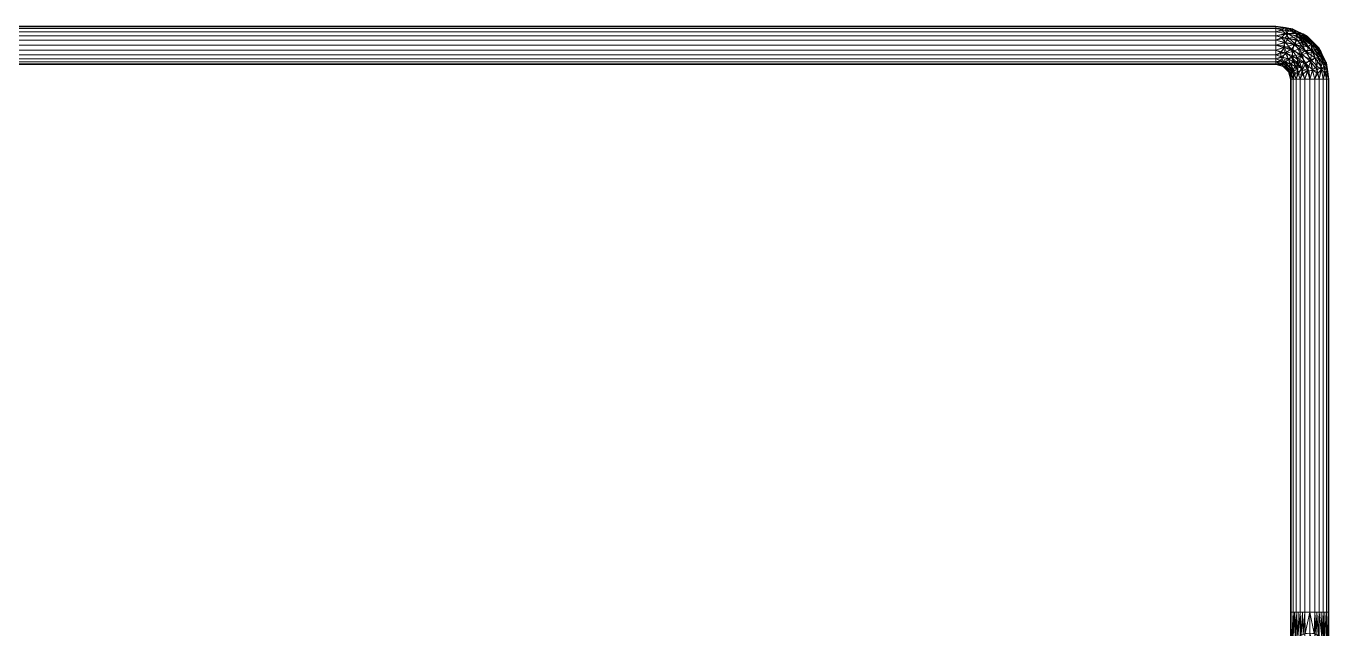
# Model space of a CAD drawing. Header units: inches. Extents: x -3325 to -59, y 5 to 733.
# Drawn here: x -1906.8 to -1809.5, y 547.5 to 592.5 of the extents above; entities that cross this region are included whole.
import ezdxf

# ---------------------------------------------------------------- set-up
doc = ezdxf.new("R2010")
doc.units = ezdxf.units.IN
doc.header["$MEASUREMENT"] = 0
doc.layers.add('P-PIPE', color=10, linetype='Continuous', lineweight=9)

# ---------------------------------------------------------------- blocks, each defined once
blk = doc.blocks.new('Elbow - Welded - Generic - Standard-1127339-06 - Fifth Level')
at = {"layer": 'P-PIPE'}
mesh = blk.add_polyface(dxfattribs=at)
corners = [(-1.437, 2.52), (-1.582, 1.978), (-1.978, 1.582), (-2.52, 1.437), (-2.52, 1.388, 0.372), (-2.52, 1.244, 0.719), (-2.52, 1.016, 1.016), (-2.52, 0.719, 1.244), (-2.52, 0.372, 1.388), (-2.52, 0, 1.437), (-2.52, -0.372, 1.388), (-2.52, -0.719, 1.244), (-2.52, -1.016, 1.016), (-2.52, -1.244, 0.719), (-2.52, -1.388, 0.372), (-2.52, -1.437), (-1.297, -1.243), (-0.194, -0.681), (0.681, 0.194), (1.243, 1.297), (1.437, 2.52), (1.388, 2.52, 0.372), (1.244, 2.52, 0.719), (1.016, 2.52, 1.016), (0.719, 2.52, 1.244), (0.372, 2.52, 1.388), (0, 2.52, 1.437), (-0.372, 2.52, 1.388), (-0.719, 2.52, 1.244), (-1.016, 2.52, 1.016), (-1.244, 2.52, 0.719), (-1.388, 2.52, 0.372), (-0.124, 0.124, 1.145), (-0.941, 0.941, 1.408), (-1.055, -0.959, 0.7), (-1.443, 1.443, 1.035), (0.959, 1.055, 0.7), (0.064, 1.205, 1.386), (-1.205, -0.064, 1.386), (-1.676, 1.676, 0.552), (-0.585, 1.717, 1.373), (-1.717, 0.585, 1.373), (-1.621, -0.853, 1.06), (0.853, 1.621, 1.06), (-1.704, -1.281, 0.44), (1.281, 1.704, 0.44), (-1.181, 1.979, 0.952), (-1.979, 1.181, 0.952), (-0.175, 1.879, 1.434), (-1.879, 0.175, 1.434), (-1.832, -0.563, 1.287), (-0.931, -0.418, 1.18), (0.563, 1.832, 1.287), (0.418, 0.931, 1.18), (-1.835, -1.132, 0.797), (1.132, 1.835, 0.797), (-0.997, 1.643, 1.218), (-1.643, 0.997, 1.218), (0.186, -0.186, 0.597), (0.208, 1.901, 1.41), (-1.901, -0.208, 1.41), (-0.434, 1.242, 1.435), (-0.698, 0.527, 1.426), (-1.813, -1.325), (1.325, 1.813), (-1.738, 1.738, 0.259), (-2.05, 1.479, 0.408), (-1.479, 2.05, 0.408), (-1.941, 1.39, 0.707), (-1.39, 1.941, 0.707), (-1.266, 0.429, 1.435), (0.426, 0.379, 0.898), (-0.379, -0.426, 0.898), (-1.585, 1.569, 0.81), (-0.745, -0.962), (-0.531, -0.842, 0.379), (0.962, 0.745), (0.842, 0.531, 0.379), (0.006, -0.482, 0.309), (0.244, -0.244), (0.474, -0.016, 0.305), (-0.245, -0.569, 0.577), (0.567, 0.236, 0.569), (-1.078, -1.129, 0.308), (1.129, 1.078, 0.308), (-0.551, 0.161, 1.327), (-0.035, 0.615, 1.301), (-0.866, 2.121, 1.181), (-2.121, 0.866, 1.181), (-0.269, 0.779, 1.4), (-0.527, 2.181, 1.348), (-2.181, 0.527, 1.348), (-0.877, 1.348, 1.346), (-1.239, 1.239, 1.25), (-1.346, 0.88, 1.346), (0.252, 0.466, 1.096), (0.718, 0.974, 0.962), (0.078, -0.078, 0.857), (-0.466, -0.252, 1.096), (-0.974, -0.713, 0.967)]
mesh.append_faces([[corners[k] for k in face] for face in [(16, 44, 63), (14, 44, 13), (13, 54, 12), (26, 59, 25), (31, 69, 30), (2, 65, 1), (1, 67, 0), (30, 46, 29), (11, 50, 10), (17, 75, 74), (64, 45, 19), (76, 77, 18), (19, 84, 76)]], dxfattribs={"vtx0": -1, "vtx1": -1})
mesh.append_faces([[corners[k] for k in face] for face in [(44, 54, 13), (80, 78, 79), (14, 63, 44), (49, 41, 91), (92, 40, 56), (53, 95, 96), (42, 50, 11), (61, 33, 62), (34, 44, 83), (38, 50, 51), (41, 49, 70), (69, 73, 46), (47, 68, 5), (95, 71, 96), (39, 66, 68), (46, 56, 87), (35, 47, 57), (39, 65, 66), (24, 52, 43), (89, 85, 86), (55, 36, 45), (54, 34, 42), (27, 90, 48), (45, 64, 21), (76, 84, 77), (55, 45, 22), (56, 46, 35), (94, 92, 93), (41, 57, 88), (1, 65, 67), (43, 52, 53), (31, 67, 69), (97, 58, 82), (77, 84, 36), (68, 73, 39), (40, 61, 48), (40, 92, 61), (59, 48, 37), (60, 49, 9), (38, 62, 70), (51, 50, 42), (60, 50, 38), (99, 72, 98), (51, 98, 85), (59, 52, 25), (53, 52, 37), (86, 53, 37), (32, 98, 97), (34, 54, 44), (42, 12, 54), (23, 43, 55), (36, 55, 43), (35, 57, 93), (40, 90, 87), (47, 6, 88), (94, 33, 92), (82, 36, 71), (51, 99, 98), (48, 59, 26), (52, 59, 37), (50, 60, 10), (49, 60, 38), (33, 94, 70), (37, 48, 61), (85, 62, 38), (61, 62, 89), (67, 65, 39), (2, 66, 65), (67, 39, 69), (68, 66, 4), (73, 47, 35), (69, 39, 73), (30, 69, 46), (38, 70, 49), (33, 70, 62), (82, 58, 80), (43, 96, 36), (99, 51, 42), (81, 34, 75), (47, 73, 68), (73, 35, 46), (74, 75, 83), (17, 78, 75), (75, 78, 81), (45, 84, 19), (18, 77, 80), (80, 58, 78), (81, 78, 58), (77, 82, 80), (97, 81, 58), (34, 81, 72), (36, 82, 77), (97, 82, 71), (34, 83, 75), (16, 83, 44), (36, 84, 45), (51, 85, 38), (86, 85, 32), (86, 32, 95), (89, 86, 37), (46, 87, 29), (40, 87, 56), (88, 7, 91), (47, 88, 57), (61, 89, 37), (85, 89, 62), (87, 90, 28), (48, 90, 40), (49, 91, 8), (88, 91, 41), (93, 92, 56), (61, 92, 33), (35, 93, 56), (93, 57, 94), (57, 41, 94), (70, 94, 41), (86, 95, 53), (97, 95, 32), (53, 96, 43), (71, 36, 96), (97, 71, 95), (81, 97, 72), (97, 98, 72), (85, 98, 32), (42, 34, 99), (34, 72, 99)]], dxfattribs={"vtx0": -1, "vtx1": -1, "vtx2": -1})
mesh.append_faces([[corners[k] for k in face] for face in [(42, 11, 12), (83, 16, 74), (47, 5, 6), (60, 9, 10), (43, 23, 24), (45, 21, 22), (52, 24, 25), (87, 28, 29), (90, 27, 28), (68, 4, 5), (67, 31, 0), (78, 17, 79)]], dxfattribs={"vtx0": -1, "vtx2": -1})
mesh.append_faces([[corners[k] for k in face] for face in [(7, 8, 91), (3, 4, 66), (6, 7, 88), (2, 3, 66), (26, 27, 48), (22, 23, 55), (8, 9, 49), (79, 18, 80)]], dxfattribs={"vtx1": -1, "vtx2": -1})
mesh.append_faces([[corners[k] for k in face] for face in [(14, 15, 63), (64, 20, 21)]], dxfattribs={"vtx2": -1})
mesh = blk.add_polyface(dxfattribs=at)
corners = [(1.437, 2.52), (1.243, 1.297), (0.681, 0.194), (-0.194, -0.681), (-1.297, -1.243), (-2.52, -1.437), (-2.52, -1.388, -0.372), (-2.52, -1.244, -0.719), (-2.52, -1.016, -1.016), (-2.52, -0.719, -1.244), (-2.52, -0.372, -1.388), (-2.52, 0, -1.437), (-2.52, 0.372, -1.388), (-2.52, 0.719, -1.244), (-2.52, 1.016, -1.016), (-2.52, 1.244, -0.719), (-2.52, 1.388, -0.372), (-2.52, 1.437), (-1.978, 1.582), (-1.582, 1.978), (-1.437, 2.52), (-1.388, 2.52, -0.372), (-1.244, 2.52, -0.719), (-1.016, 2.52, -1.016), (-0.719, 2.52, -1.244), (-0.372, 2.52, -1.388), (0, 2.52, -1.437), (0.372, 2.52, -1.388), (0.719, 2.52, -1.244), (1.016, 2.52, -1.016), (1.244, 2.52, -0.719), (1.388, 2.52, -0.372), (-0.375, 0.375, -1.342), (-1.211, 1.211, -1.272), (0.655, 0.894, -0.984), (-0.894, -0.655, -0.984), (-1.661, 1.661, -0.601), (-1.361, 0.29, -1.437), (-0.29, 1.361, -1.437), (0.527, 1.569, -1.27), (1.091, 1.558, -0.764), (-1.569, -0.527, -1.27), (-1.558, -1.091, -0.764), (-1.24, 1.8, -0.979), (-1.8, 1.24, -0.979), (-1.825, 0.562, -1.367), (-0.562, 1.825, -1.367), (0.83, 0.598, -0.514), (0.11, -0.11, -0.793), (-0.598, -0.83, -0.514), (0.877, 1.804, -1.077), (0.202, 1.84, -1.408), (0.083, 1.05, -1.358), (1.299, 1.822, -0.457), (-1.804, -0.877, -1.077), (-1.84, -0.202, -1.408), (-1.05, -0.083, -1.358), (-1.822, -1.299, -0.457), (-1.734, 1.734, -0.287), (-1.98, 0.884, -1.195), (-0.884, 1.98, -1.195), (0.167, 0.53, -1.178), (-0.392, -0.123, -1.141), (-1.471, 2.039, -0.447), (-2.039, 1.471, -0.447), (-1.382, 1.93, -0.73), (-1.93, 1.382, -0.73), (-1.813, -1.325), (1.325, 1.813), (-1.983, 0.166, -1.433), (-0.166, 1.983, -1.433), (-1.183, 0.772, -1.401), (-0.688, 0.667, -1.434), (-0.788, 1.248, -1.388), (1.122, 1.179, -0.461), (0.962, 0.745), (-1.179, -1.122, -0.461), (-0.745, -0.962), (0.374, -0.101, -0.385), (0.857, 0.493, -0.232), (-0.493, -0.857, -0.232), (-0.082, -0.528, -0.39), (-0.253, -0.513, -0.679), (-0.333, -0.356, -0.933), (-0.71, -0.75, -0.764), (0.576, 2.117, -1.305), (1.151, 2.11, -0.829), (-2.117, -0.576, -1.305), (-2.11, -1.151, -0.829), (-1.139, 2.207, -0.92), (-2.207, 1.139, -0.92), (-1.548, 1.548, -0.867), (-1.385, 1.405, -1.096), (-1.592, 1.084, -1.187), (-1.452, 0.888, -1.319), (-1.071, 1.589, -1.195), (0.893, 0.985, -0.756), (0.576, 0.437, -0.773), (0.361, 0.426, -0.99), (0.361, 1.032, -1.242), (-0.957, -0.405, -1.196), (0.244, -0.244)]
mesh.append_faces([[corners[k] for k in face] for face in [(12, 69, 11), (18, 64, 17), (7, 57, 6), (16, 64, 15), (26, 70, 25), (25, 46, 24), (27, 51, 26), (77, 80, 3), (22, 63, 21), (67, 57, 4), (2, 79, 75), (4, 76, 77)]], dxfattribs={"vtx0": -1, "vtx1": -1})
mesh.append_faces([[corners[k] for k in face] for face in [(15, 64, 66), (100, 56, 62), (57, 42, 76), (45, 37, 69), (91, 36, 65), (64, 18, 58), (50, 39, 85), (81, 82, 78), (37, 45, 71), (45, 13, 59), (57, 7, 88), (57, 67, 6), (48, 97, 78), (59, 93, 94), (87, 54, 9), (61, 52, 99), (60, 24, 46), (35, 42, 54), (40, 53, 74), (42, 35, 84), (22, 89, 65), (63, 65, 36), (51, 27, 85), (32, 52, 61), (25, 70, 46), (34, 96, 97), (34, 50, 96), (52, 38, 51), (55, 41, 87), (40, 86, 53), (41, 55, 56), (93, 33, 94), (92, 44, 91), (34, 39, 50), (72, 37, 71), (33, 73, 71), (58, 63, 36), (33, 92, 95), (79, 78, 47), (61, 62, 32), (82, 48, 78), (86, 50, 29), (50, 40, 96), (52, 51, 39), (70, 51, 38), (99, 34, 61), (52, 32, 72), (53, 31, 68), (74, 47, 96), (35, 54, 41), (88, 54, 42), (69, 55, 11), (37, 72, 56), (37, 56, 55), (56, 32, 62), (42, 84, 76), (64, 58, 36), (90, 59, 14), (44, 92, 93), (46, 73, 95), (89, 60, 43), (98, 34, 97), (82, 83, 48), (62, 61, 98), (62, 35, 100), (19, 63, 58), (64, 36, 66), (22, 65, 63), (91, 65, 43), (91, 66, 36), (66, 44, 90), (45, 69, 12), (55, 69, 37), (51, 70, 26), (46, 70, 38), (95, 73, 33), (72, 32, 56), (73, 72, 71), (52, 72, 38), (46, 38, 73), (72, 73, 38), (53, 1, 74), (79, 74, 75), (80, 76, 49), (4, 57, 76), (3, 80, 81), (78, 79, 2), (74, 79, 47), (76, 80, 77), (81, 80, 49), (81, 49, 82), (78, 101, 81), (49, 84, 82), (48, 83, 62), (84, 83, 82), (35, 62, 83), (84, 49, 76), (83, 84, 35), (50, 85, 28), (51, 85, 39), (53, 86, 30), (50, 86, 40), (55, 87, 10), (54, 87, 41), (54, 88, 8), (57, 88, 42), (60, 89, 23), (65, 89, 43), (66, 90, 15), (59, 90, 44), (92, 91, 43), (66, 91, 44), (95, 43, 60), (92, 33, 93), (33, 71, 94), (44, 93, 59), (71, 45, 94), (59, 94, 45), (43, 95, 92), (95, 60, 46), (74, 96, 40), (97, 96, 47), (78, 97, 47), (34, 98, 61), (97, 48, 98), (62, 98, 48), (52, 39, 99), (34, 99, 39), (35, 41, 100), (56, 100, 41)]], dxfattribs={"vtx0": -1, "vtx1": -1, "vtx2": -1})
mesh.append_faces([[corners[k] for k in face] for face in [(90, 14, 15), (54, 8, 9), (88, 7, 8), (87, 9, 10), (74, 1, 75), (55, 10, 11), (45, 12, 13), (53, 68, 1), (53, 30, 31), (64, 16, 17), (81, 101, 3), (78, 2, 101)]], dxfattribs={"vtx0": -1, "vtx2": -1})
mesh.append_faces([[corners[k] for k in face] for face in [(22, 23, 89), (18, 19, 58), (20, 21, 63), (29, 30, 86), (28, 29, 50), (23, 24, 60), (27, 28, 85), (13, 14, 59), (19, 20, 63)]], dxfattribs={"vtx1": -1, "vtx2": -1})
mesh.append_faces([[corners[k] for k in face] for face in [(31, 0, 68), (67, 5, 6)]], dxfattribs={"vtx2": -1})
mesh = blk.add_polyface(dxfattribs=at)
corners = [(1.437, 2.52), (1.388, 2.52, -0.372), (1.244, 2.52, -0.719), (1.016, 2.52, -1.016), (0.719, 2.52, -1.244), (0.372, 2.52, -1.388), (0, 2.52, -1.437), (-0.372, 2.52, -1.388), (-0.719, 2.52, -1.244), (-1.016, 2.52, -1.016), (-1.244, 2.52, -0.719), (-1.388, 2.52, -0.372), (-1.437, 2.52), (-1.388, 2.52, 0.372), (-1.244, 2.52, 0.719), (-1.016, 2.52, 1.016), (-0.719, 2.52, 1.244), (-0.372, 2.52, 1.388), (0, 2.52, 1.437), (0.372, 2.52, 1.388), (0.719, 2.52, 1.244), (1.016, 2.52, 1.016), (1.244, 2.52, 0.719), (1.388, 2.52, 0.372)]
mesh.append_faces([[corners[k] for k in face] for face in [(15, 12, 13, 14)]], dxfattribs={"vtx0": -1})
mesh.append_faces([[corners[k] for k in face] for face in [(6, 9, 2, 5)]], dxfattribs={"vtx0": -1, "vtx1": -1, "vtx2": -1})
mesh.append_faces([[corners[k] for k in face] for face in [(12, 17, 22, 1)]], dxfattribs={"vtx0": -1, "vtx1": -1, "vtx2": -1, "vtx3": -1})
mesh.append_faces([[corners[k] for k in face] for face in [(9, 12, 1, 2)]], dxfattribs={"vtx0": -1, "vtx1": -1, "vtx3": -1})
mesh.append_faces([[corners[k] for k in face] for face in [(0, 1, 22, 23), (19, 20, 17, 18)]], dxfattribs={"vtx1": -1})
mesh.append_faces([[corners[k] for k in face] for face in [(15, 16, 17, 12), (20, 21, 22, 17)]], dxfattribs={"vtx2": -1, "vtx3": -1})
mesh.append_faces([[corners[k] for k in face] for face in [(6, 7, 8, 9), (9, 10, 11, 12), (2, 3, 4, 5)]], dxfattribs={"vtx3": -1})
mesh = blk.add_polyface(dxfattribs=at)
corners = [(-2.52, -1.437), (-2.52, -1.388, 0.372), (-2.52, -1.244, 0.719), (-2.52, -1.016, 1.016), (-2.52, -0.719, 1.244), (-2.52, -0.372, 1.388), (-2.52, 0, 1.437), (-2.52, 0.372, 1.388), (-2.52, 0.719, 1.244), (-2.52, 1.016, 1.016), (-2.52, 1.244, 0.719), (-2.52, 1.388, 0.372), (-2.52, 1.437), (-2.52, 1.388, -0.372), (-2.52, 1.244, -0.719), (-2.52, 1.016, -1.016), (-2.52, 0.719, -1.244), (-2.52, 0.372, -1.388), (-2.52, 0, -1.437), (-2.52, -0.372, -1.388), (-2.52, -0.719, -1.244), (-2.52, -1.016, -1.016), (-2.52, -1.244, -0.719), (-2.52, -1.388, -0.372)]
mesh.append_faces([[corners[k] for k in face] for face in [(2, 0, 1)]], dxfattribs={"vtx0": -1})
mesh.append_faces([[corners[k] for k in face] for face in [(19, 22, 18)]], dxfattribs={"vtx0": -1, "vtx1": -1})
mesh.append_faces([[corners[k] for k in face] for face in [(15, 18, 22, 4)]], dxfattribs={"vtx0": -1, "vtx1": -1, "vtx2": -1, "vtx3": -1})
mesh.append_faces([[corners[k] for k in face] for face in [(7, 15, 4, 5)]], dxfattribs={"vtx0": -1, "vtx1": -1, "vtx3": -1})
mesh.append_faces([[corners[k] for k in face] for face in [(7, 12, 13)]], dxfattribs={"vtx0": -1, "vtx2": -1})
mesh.append_faces([[corners[k] for k in face] for face in [(2, 22, 23, 0)]], dxfattribs={"vtx0": -1, "vtx3": -1})
mesh.append_faces([[corners[k] for k in face] for face in [(10, 11, 9), (6, 7, 5)]], dxfattribs={"vtx1": -1})
mesh.append_faces([[corners[k] for k in face] for face in [(11, 12, 7, 9)]], dxfattribs={"vtx1": -1, "vtx2": -1, "vtx3": -1})
mesh.append_faces([[corners[k] for k in face] for face in [(16, 17, 18, 15), (20, 21, 22, 19), (7, 8, 9)]], dxfattribs={"vtx2": -1})
mesh.append_faces([[corners[k] for k in face] for face in [(13, 14, 15, 7), (2, 3, 4, 22)]], dxfattribs={"vtx2": -1, "vtx3": -1})
blk = doc.blocks.new('Tee - Welded - Generic - Standard-1126622-06 - Fifth Level')
at = {"layer": 'P-PIPE'}
mesh = blk.add_polyface(dxfattribs=at)
corners = [(-2.992, -1.437), (-2.992, -1.388, 0.372), (-2.992, -1.244, 0.719), (-2.992, -1.016, 1.016), (-2.992, -0.719, 1.244), (-2.992, -0.372, 1.388), (-2.992, 0, 1.437), (-2.992, 0.372, 1.388), (-2.992, 0.719, 1.244), (-2.992, 1.016, 1.016), (-2.992, 1.244, 0.719), (-2.992, 1.388, 0.372), (-2.992, 1.437), (-2.992, 1.388, -0.372), (-2.992, 1.244, -0.719), (-2.992, 1.016, -1.016), (-2.992, 0.719, -1.244), (-2.992, 0.372, -1.388), (-2.992, 0, -1.437), (-2.992, -0.372, -1.388), (-2.992, -0.719, -1.244), (-2.992, -1.016, -1.016), (-2.992, -1.244, -0.719), (-2.992, -1.388, -0.372)]
mesh.append_faces([[corners[k] for k in face] for face in [(10, 7, 8, 9)]], dxfattribs={"vtx0": -1})
mesh.append_faces([[corners[k] for k in face] for face in [(0, 3, 6)]], dxfattribs={"vtx0": -1, "vtx1": -1, "vtx2": -1})
mesh.append_faces([[corners[k] for k in face] for face in [(13, 18, 22, 23)]], dxfattribs={"vtx0": -1, "vtx1": -1, "vtx3": -1})
mesh.append_faces([[corners[k] for k in face] for face in [(18, 21, 22), (13, 23, 0, 12)]], dxfattribs={"vtx0": -1, "vtx2": -1})
mesh.append_faces([[corners[k] for k in face] for face in [(6, 7, 12, 0)]], dxfattribs={"vtx1": -1, "vtx2": -1, "vtx3": -1})
mesh.append_faces([[corners[k] for k in face] for face in [(16, 17, 18, 15), (19, 20, 21, 18)]], dxfattribs={"vtx2": -1})
mesh.append_faces([[corners[k] for k in face] for face in [(13, 14, 15, 18), (10, 11, 12, 7)]], dxfattribs={"vtx2": -1, "vtx3": -1})
mesh.append_faces([[corners[k] for k in face] for face in [(0, 1, 2, 3), (3, 4, 5, 6)]], dxfattribs={"vtx3": -1})
mesh = blk.add_polyface(dxfattribs=at)
corners = [(-2.992, 1.437), (-2.992, 1.388, 0.372), (-2.992, 1.244, 0.719), (-2.992, 1.016, 1.016), (-2.992, 0.719, 1.244), (-2.992, 0.372, 1.388), (-2.992, 0, 1.437), (-2.992, -0.372, 1.388), (-2.992, -0.719, 1.244), (-2.992, -1.016, 1.016), (-2.992, -1.244, 0.719), (-2.992, -1.388, 0.372), (-2.992, -1.437), (-1.437, -1.437), (-1.397, -1.397, 0.338), (-1.286, -1.286, 0.642), (-1.123, -1.123, 0.896), (-0.927, -0.927, 1.098), (-0.71, -0.71, 1.249), (-0.48, -0.48, 1.355), (-0.242, -0.242, 1.417), (0, 0, 1.437), (0.242, -0.242, 1.417), (0.48, -0.48, 1.355), (0.71, -0.71, 1.249), (0.927, -0.927, 1.098), (1.123, -1.123, 0.896), (1.286, -1.286, 0.642), (1.397, -1.397, 0.338), (1.437, -1.437), (2.992, -1.437), (2.992, -1.388, 0.372), (2.992, -1.244, 0.719), (2.992, -1.016, 1.016), (2.992, -0.719, 1.244), (2.992, -0.372, 1.388), (2.992, 0, 1.437), (2.992, 0.372, 1.388), (2.992, 0.719, 1.244), (2.992, 1.016, 1.016), (2.992, 1.244, 0.719), (2.992, 1.388, 0.372), (2.992, 1.437), (-2.992, -0.867, 1.13), (-2.992, -1.13, 0.867), (-2.992, -1.316, 0.545), (2.992, -1.316, 0.545), (2.992, -1.13, 0.867), (2.992, -0.867, 1.13), (1.341, -1.341, 0.49), (-1.341, -1.341, 0.49)]
mesh.append_faces([[corners[k] for k in face] for face in [(14, 12, 13)]], dxfattribs={"vtx0": -1})
mesh.append_faces([[corners[k] for k in face] for face in [(34, 24, 48), (33, 26, 47), (26, 33, 25), (11, 50, 45), (15, 45, 50), (12, 14, 11), (9, 17, 43), (16, 10, 15), (24, 34, 23), (22, 36, 21), (20, 7, 19), (7, 20, 6), (18, 43, 17)]], dxfattribs={"vtx0": -1, "vtx1": -1})
mesh.append_faces([[corners[k] for k in face] for face in [(32, 26, 27), (25, 33, 48), (11, 14, 50), (18, 8, 43), (16, 44, 10), (46, 27, 49), (48, 24, 25), (31, 49, 28), (16, 9, 44), (23, 34, 35), (15, 10, 45), (21, 5, 6), (26, 32, 47)]], dxfattribs={"vtx0": -1, "vtx2": -1})
mesh.append_faces([[corners[k] for k in face] for face in [(21, 36, 37, 5)]], dxfattribs={"vtx0": -1, "vtx2": -1, "vtx3": -1})
mesh.append_faces([[corners[k] for k in face] for face in [(30, 31, 28), (31, 46, 49), (46, 32, 27), (16, 17, 9), (18, 19, 8), (35, 36, 22), (22, 23, 35), (20, 21, 6), (7, 8, 19)]], dxfattribs={"vtx1": -1, "vtx2": -1})
mesh.append_faces([[corners[k] for k in face] for face in [(39, 40, 2, 3), (40, 41, 1, 2), (37, 38, 4, 5), (38, 39, 3, 4)]], dxfattribs={"vtx1": -1, "vtx3": -1})
mesh.append_faces([[corners[k] for k in face] for face in [(28, 29, 30)]], dxfattribs={"vtx2": -1})
mesh.append_faces([[corners[k] for k in face] for face in [(41, 42, 0, 1)]], dxfattribs={"vtx3": -1})
mesh = blk.add_polyface(dxfattribs=at)
corners = [(-2.992, -1.437), (-2.992, -1.388, -0.372), (-2.992, -1.244, -0.719), (-2.992, -1.016, -1.016), (-2.992, -0.719, -1.244), (-2.992, -0.372, -1.388), (-2.992, 0, -1.437), (-2.992, 0.372, -1.388), (-2.992, 0.719, -1.244), (-2.992, 1.016, -1.016), (-2.992, 1.244, -0.719), (-2.992, 1.388, -0.372), (-2.992, 1.437), (2.992, 1.437), (2.992, 1.388, -0.372), (2.992, 1.244, -0.719), (2.992, 1.016, -1.016), (2.992, 0.719, -1.244), (2.992, 0.372, -1.388), (2.992, 0, -1.437), (2.992, -0.372, -1.388), (2.992, -0.719, -1.244), (2.992, -1.016, -1.016), (2.992, -1.244, -0.719), (2.992, -1.388, -0.372), (2.992, -1.437), (1.437, -1.437), (1.397, -1.397, -0.338), (1.286, -1.286, -0.642), (1.123, -1.123, -0.896), (0.927, -0.927, -1.098), (0.71, -0.71, -1.249), (0.48, -0.48, -1.355), (0.242, -0.242, -1.417), (0, 0, -1.437), (-0.242, -0.242, -1.417), (-0.48, -0.48, -1.355), (-0.71, -0.71, -1.249), (-0.927, -0.927, -1.098), (-1.123, -1.123, -0.896), (-1.286, -1.286, -0.642), (-1.397, -1.397, -0.338), (-1.437, -1.437), (-2.992, -1.316, -0.545), (-2.992, -1.13, -0.867), (-2.992, -0.867, -1.13), (2.992, -0.867, -1.13), (2.992, -1.13, -0.867), (2.992, -1.316, -0.545), (-1.341, -1.341, -0.49), (1.341, -1.341, -0.49)]
mesh.append_faces([[corners[k] for k in face] for face in [(33, 20, 32), (6, 35, 5), (31, 46, 30), (28, 48, 50), (38, 45, 37), (24, 50, 48), (3, 39, 44), (37, 4, 36), (1, 41, 0), (40, 2, 39)]], dxfattribs={"vtx0": -1, "vtx1": -1})
mesh.append_faces([[corners[k] for k in face] for face in [(11, 14, 15, 10), (38, 3, 45), (19, 33, 34), (1, 49, 41), (39, 2, 44), (36, 4, 5), (43, 40, 49), (31, 21, 46), (21, 31, 32), (24, 27, 50), (27, 24, 25), (23, 28, 29), (3, 38, 39), (28, 23, 48), (40, 43, 2), (29, 22, 47)]], dxfattribs={"vtx0": -1, "vtx2": -1})
mesh.append_faces([[corners[k] for k in face] for face in [(34, 6, 7, 18)]], dxfattribs={"vtx0": -1, "vtx2": -1, "vtx3": -1})
mesh.append_faces([[corners[k] for k in face] for face in [(26, 27, 25)]], dxfattribs={"vtx1": -1})
mesh.append_faces([[corners[k] for k in face] for face in [(19, 20, 33), (18, 19, 34), (20, 21, 32), (35, 36, 5), (34, 35, 6), (46, 22, 30), (29, 30, 22), (47, 23, 29), (45, 4, 37), (1, 43, 49)]], dxfattribs={"vtx1": -1, "vtx2": -1})
mesh.append_faces([[corners[k] for k in face] for face in [(15, 16, 9, 10), (16, 17, 8, 9), (17, 18, 7, 8)]], dxfattribs={"vtx1": -1, "vtx3": -1})
mesh.append_faces([[corners[k] for k in face] for face in [(12, 13, 14, 11), (41, 42, 0)]], dxfattribs={"vtx2": -1})
mesh = blk.add_polyface(dxfattribs=at)
corners = [(2.992, -1.437), (2.992, -1.388, -0.372), (2.992, -1.244, -0.719), (2.992, -1.016, -1.016), (2.992, -0.719, -1.244), (2.992, -0.372, -1.388), (2.992, 0, -1.437), (2.992, 0.372, -1.388), (2.992, 0.719, -1.244), (2.992, 1.016, -1.016), (2.992, 1.244, -0.719), (2.992, 1.388, -0.372), (2.992, 1.437), (2.992, 1.388, 0.372), (2.992, 1.244, 0.719), (2.992, 1.016, 1.016), (2.992, 0.719, 1.244), (2.992, 0.372, 1.388), (2.992, 0, 1.437), (2.992, -0.372, 1.388), (2.992, -0.719, 1.244), (2.992, -1.016, 1.016), (2.992, -1.244, 0.719), (2.992, -1.388, 0.372)]
mesh.append_faces([[corners[k] for k in face] for face in [(16, 14, 15)]], dxfattribs={"vtx0": -1})
mesh.append_faces([[corners[k] for k in face] for face in [(3, 6, 2)]], dxfattribs={"vtx0": -1, "vtx1": -1})
mesh.append_faces([[corners[k] for k in face] for face in [(18, 21, 11)]], dxfattribs={"vtx0": -1, "vtx1": -1, "vtx2": -1})
mesh.append_faces([[corners[k] for k in face] for face in [(6, 9, 21, 2), (18, 11, 14, 16)]], dxfattribs={"vtx0": -1, "vtx1": -1, "vtx2": -1, "vtx3": -1})
mesh.append_faces([[corners[k] for k in face] for face in [(21, 0, 1, 2)]], dxfattribs={"vtx0": -1, "vtx3": -1})
mesh.append_faces([[corners[k] for k in face] for face in [(17, 18, 16)]], dxfattribs={"vtx1": -1})
mesh.append_faces([[corners[k] for k in face] for face in [(12, 13, 14, 11), (22, 23, 0, 21), (19, 20, 21, 18)]], dxfattribs={"vtx2": -1})
mesh.append_faces([[corners[k] for k in face] for face in [(9, 10, 11, 21)]], dxfattribs={"vtx2": -1, "vtx3": -1})
mesh.append_faces([[corners[k] for k in face] for face in [(6, 7, 8, 9), (3, 4, 5, 6)]], dxfattribs={"vtx3": -1})
mesh = blk.add_polyface(dxfattribs=at)
corners = [(-1.437, -2.992), (-1.388, -2.992, 0.372), (-1.244, -2.992, 0.719), (-1.016, -2.992, 1.016), (-0.719, -2.992, 1.244), (-0.372, -2.992, 1.388), (0, -2.992, 1.437), (0.372, -2.992, 1.388), (0.719, -2.992, 1.244), (1.016, -2.992, 1.016), (1.244, -2.992, 0.719), (1.388, -2.992, 0.372), (1.437, -2.992), (1.437, -1.437), (1.397, -1.397, 0.338), (1.286, -1.286, 0.642), (1.123, -1.123, 0.896), (0.927, -0.927, 1.098), (0.71, -0.71, 1.249), (0.48, -0.48, 1.355), (0.242, -0.242, 1.417), (0, 0, 1.437), (-0.242, -0.242, 1.417), (-0.48, -0.48, 1.355), (-0.71, -0.71, 1.249), (-0.927, -0.927, 1.098), (-1.123, -1.123, 0.896), (-1.286, -1.286, 0.642), (-1.397, -1.397, 0.338), (-1.437, -1.437)]
mesh.append_faces([[corners[k] for k in face] for face in [(1, 28, 0), (27, 2, 26), (23, 5, 22), (25, 4, 24), (8, 19, 7), (17, 9, 16)]], dxfattribs={"vtx0": -1, "vtx1": -1})
mesh.append_faces([[corners[k] for k in face] for face in [(26, 2, 3), (27, 1, 2), (23, 4, 5), (6, 21, 22), (22, 5, 6), (20, 6, 7), (16, 9, 10), (17, 8, 9), (14, 11, 12), (6, 20, 21)]], dxfattribs={"vtx0": -1, "vtx2": -1})
mesh.append_faces([[corners[k] for k in face] for face in [(13, 14, 12)]], dxfattribs={"vtx1": -1})
mesh.append_faces([[corners[k] for k in face] for face in [(3, 4, 25), (27, 28, 1), (25, 26, 3), (23, 24, 4), (10, 11, 15), (17, 18, 8), (19, 20, 7), (18, 19, 8), (15, 16, 10), (14, 15, 11)]], dxfattribs={"vtx1": -1, "vtx2": -1})
mesh.append_faces([[corners[k] for k in face] for face in [(28, 29, 0)]], dxfattribs={"vtx2": -1})
mesh = blk.add_polyface(dxfattribs=at)
corners = [(1.437, -2.992), (1.388, -2.992, -0.372), (1.244, -2.992, -0.719), (1.016, -2.992, -1.016), (0.719, -2.992, -1.244), (0.372, -2.992, -1.388), (0, -2.992, -1.437), (-0.372, -2.992, -1.388), (-0.719, -2.992, -1.244), (-1.016, -2.992, -1.016), (-1.244, -2.992, -0.719), (-1.388, -2.992, -0.372), (-1.437, -2.992), (-1.437, -1.437), (-1.397, -1.397, -0.338), (-1.286, -1.286, -0.642), (-1.123, -1.123, -0.896), (-0.927, -0.927, -1.098), (-0.71, -0.71, -1.249), (-0.48, -0.48, -1.355), (-0.242, -0.242, -1.417), (0, 0, -1.437), (0.242, -0.242, -1.417), (0.48, -0.48, -1.355), (0.71, -0.71, -1.249), (0.927, -0.927, -1.098), (1.123, -1.123, -0.896), (1.286, -1.286, -0.642), (1.397, -1.397, -0.338), (1.437, -1.437)]
mesh.append_faces([[corners[k] for k in face] for face in [(1, 28, 0), (3, 26, 2), (27, 2, 26), (23, 5, 22), (25, 4, 24), (8, 19, 7), (17, 9, 16)]], dxfattribs={"vtx0": -1, "vtx1": -1})
mesh.append_faces([[corners[k] for k in face] for face in [(27, 1, 2), (23, 4, 5), (6, 21, 22), (22, 5, 6), (20, 6, 7), (16, 9, 10), (17, 8, 9), (14, 11, 12), (6, 20, 21)]], dxfattribs={"vtx0": -1, "vtx2": -1})
mesh.append_faces([[corners[k] for k in face] for face in [(29, 0, 28), (13, 14, 12)]], dxfattribs={"vtx1": -1})
mesh.append_faces([[corners[k] for k in face] for face in [(3, 4, 25), (27, 28, 1), (25, 26, 3), (23, 24, 4), (10, 11, 15), (17, 18, 8), (19, 20, 7), (18, 19, 8), (15, 16, 10), (14, 15, 11)]], dxfattribs={"vtx1": -1, "vtx2": -1})
mesh = blk.add_polyface(dxfattribs=at)
corners = [(-1.437, -2.992), (-1.388, -2.992, -0.372), (-1.244, -2.992, -0.719), (-1.016, -2.992, -1.016), (-0.719, -2.992, -1.244), (-0.372, -2.992, -1.388), (0, -2.992, -1.437), (0.372, -2.992, -1.388), (0.719, -2.992, -1.244), (1.016, -2.992, -1.016), (1.244, -2.992, -0.719), (1.388, -2.992, -0.372), (1.437, -2.992), (1.388, -2.992, 0.372), (1.244, -2.992, 0.719), (1.016, -2.992, 1.016), (0.719, -2.992, 1.244), (0.372, -2.992, 1.388), (0, -2.992, 1.437), (-0.372, -2.992, 1.388), (-0.719, -2.992, 1.244), (-1.016, -2.992, 1.016), (-1.244, -2.992, 0.719), (-1.388, -2.992, 0.372)]
mesh.append_faces([[corners[k] for k in face] for face in [(0, 22, 23)]], dxfattribs={"vtx0": -1})
mesh.append_faces([[corners[k] for k in face] for face in [(3, 6, 2), (16, 18, 14, 15)]], dxfattribs={"vtx0": -1, "vtx1": -1})
mesh.append_faces([[corners[k] for k in face] for face in [(2, 6, 9, 11)]], dxfattribs={"vtx0": -1, "vtx1": -1, "vtx2": -1, "vtx3": -1})
mesh.append_faces([[corners[k] for k in face] for face in [(0, 14, 21, 22)]], dxfattribs={"vtx0": -1, "vtx1": -1, "vtx3": -1})
mesh.append_faces([[corners[k] for k in face] for face in [(2, 11, 12)]], dxfattribs={"vtx0": -1, "vtx2": -1})
mesh.append_faces([[corners[k] for k in face] for face in [(17, 18, 16)]], dxfattribs={"vtx1": -1})
mesh.append_faces([[corners[k] for k in face] for face in [(18, 19, 14)]], dxfattribs={"vtx1": -1, "vtx2": -1})
mesh.append_faces([[corners[k] for k in face] for face in [(9, 10, 11)]], dxfattribs={"vtx2": -1})
mesh.append_faces([[corners[k] for k in face] for face in [(0, 1, 2, 14), (12, 13, 14, 2), (19, 20, 21, 14)]], dxfattribs={"vtx2": -1, "vtx3": -1})
mesh.append_faces([[corners[k] for k in face] for face in [(6, 7, 8, 9), (3, 4, 5, 6)]], dxfattribs={"vtx3": -1})

msp = doc.modelspace()

# ---------------------------------------------------------------- linework, layer by layer
at = {"layer": 'P-PIPE', "color": 1}
for p, q in [((-1813.473, 591.078, 1076), (-1945.065, 591.078, 1076)), ((-1813.473, 591.078, 1076), (-1945.065, 591.078, 1076)), ((-1810.953, 588.558, 1076), (-1810.953, 548.735, 1076)), ((-1810.953, 588.558, 1076), (-1810.953, 548.735, 1076)), ((-1810.953, 542.751, 1076), (-1810.953, 548.735, 1076))]:
    msp.add_line(p, q, dxfattribs=at)
msp.add_arc((-1813.473, 588.558, 1076), 2.52, 0, 90, dxfattribs=at)

# ---------------------------------------------------------------- block references
at = {"layer": 'P-PIPE', "color": 1, "rotation": 90}
msp.add_blockref('Elbow - Welded - Generic - Standard-1127339-06 - Fifth Level', (-1810.953, 591.078, 1076), dxfattribs=at)
at = {"layer": 'P-PIPE', "color": 1, "extrusion": (-1, 0, 0), "rotation": 180}
msp.add_blockref('Tee - Welded - Generic - Standard-1126622-06 - Fifth Level', (-545.743, 1076, 1810.953), dxfattribs=at)

# ---------------------------------------------------------------- meshes
at = {"layer": 'P-PIPE', "color": 1}
mesh = msp.add_polyface(dxfattribs=at)
corners = [(-1813.473, 591.078, 1077.438), (-1813.473, 591.45, 1077.389), (-1813.473, 591.797, 1077.245), (-1813.473, 592.094, 1077.016), (-1813.473, 592.323, 1076.719), (-1813.473, 592.466, 1076.372), (-1813.473, 592.515, 1076), (-1945.065, 592.515, 1076), (-1945.065, 592.466, 1076.372), (-1945.065, 592.323, 1076.719), (-1945.065, 592.094, 1077.016), (-1945.065, 591.797, 1077.245), (-1945.065, 591.45, 1077.389), (-1945.065, 591.078, 1077.438)]
mesh.append_faces([[corners[k] for k in face] for face in [(8, 9, 4, 5), (3, 4, 9, 10), (11, 12, 1, 2), (2, 3, 10, 11)]], dxfattribs={"vtx1": -1, "vtx3": -1, "color": 1})
mesh.append_faces([[corners[k] for k in face] for face in [(6, 7, 8, 5)]], dxfattribs={"vtx2": -1, "color": 1})
mesh.append_faces([[corners[k] for k in face] for face in [(12, 13, 0, 1)]], dxfattribs={"vtx3": -1, "color": 1})
mesh = msp.add_polyface(dxfattribs=at)
corners = [(-1813.473, 592.515, 1076), (-1813.473, 592.466, 1075.628), (-1813.473, 592.323, 1075.281), (-1813.473, 592.094, 1074.984), (-1813.473, 591.797, 1074.755), (-1813.473, 591.45, 1074.611), (-1813.473, 591.078, 1074.562), (-1945.065, 591.078, 1074.562), (-1945.065, 591.45, 1074.611), (-1945.065, 591.797, 1074.755), (-1945.065, 592.094, 1074.984), (-1945.065, 592.323, 1075.281), (-1945.065, 592.466, 1075.628), (-1945.065, 592.515, 1076)]
mesh.append_faces([[corners[k] for k in face] for face in [(7, 8, 5, 6)]], dxfattribs={"vtx1": -1, "color": 1})
mesh.append_faces([[corners[k] for k in face] for face in [(8, 9, 4, 5), (3, 4, 9, 10), (11, 12, 1, 2), (2, 3, 10, 11)]], dxfattribs={"vtx1": -1, "vtx3": -1, "color": 1})
mesh.append_faces([[corners[k] for k in face] for face in [(12, 13, 0, 1)]], dxfattribs={"vtx3": -1, "color": 1})
mesh = msp.add_polyface(dxfattribs=at)
corners = [(-1813.473, 592.515, 1076), (-1813.473, 592.466, 1076.372), (-1813.473, 592.323, 1076.719), (-1813.473, 592.094, 1077.016), (-1813.473, 591.797, 1077.245), (-1813.473, 591.45, 1077.389), (-1813.473, 591.078, 1077.438), (-1813.473, 590.706, 1077.389), (-1813.473, 590.359, 1077.245), (-1813.473, 590.061, 1077.016), (-1813.473, 589.833, 1076.719), (-1813.473, 589.689, 1076.372), (-1813.473, 589.64, 1076), (-1813.473, 589.689, 1075.628), (-1813.473, 589.833, 1075.281), (-1813.473, 590.061, 1074.984), (-1813.473, 590.359, 1074.755), (-1813.473, 590.706, 1074.611), (-1813.473, 591.078, 1074.562), (-1813.473, 591.45, 1074.611), (-1813.473, 591.797, 1074.755), (-1813.473, 592.094, 1074.984), (-1813.473, 592.323, 1075.281), (-1813.473, 592.466, 1075.628)]
mesh.append_faces([[corners[k] for k in face] for face in [(12, 10, 11)]], dxfattribs={"vtx0": -1, "color": 1})
mesh.append_faces([[corners[k] for k in face] for face in [(20, 0, 19), (5, 0, 4)]], dxfattribs={"vtx0": -1, "vtx1": -1, "color": 1})
mesh.append_faces([[corners[k] for k in face] for face in [(5, 17, 19, 0)]], dxfattribs={"vtx0": -1, "vtx1": -1, "vtx2": -1, "vtx3": -1, "color": 1})
mesh.append_faces([[corners[k] for k in face] for face in [(12, 17, 7, 8)]], dxfattribs={"vtx0": -1, "vtx1": -1, "vtx3": -1, "color": 1})
mesh.append_faces([[corners[k] for k in face] for face in [(21, 22, 20), (3, 4, 2), (15, 16, 14)]], dxfattribs={"vtx1": -1, "color": 1})
mesh.append_faces([[corners[k] for k in face] for face in [(16, 17, 12, 14)]], dxfattribs={"vtx1": -1, "vtx2": -1, "vtx3": -1, "color": 1})
mesh.append_faces([[corners[k] for k in face] for face in [(17, 18, 19), (12, 13, 14)]], dxfattribs={"vtx2": -1, "color": 1})
mesh.append_faces([[corners[k] for k in face] for face in [(22, 23, 0, 20), (0, 1, 2, 4), (5, 6, 7, 17), (8, 9, 10, 12)]], dxfattribs={"vtx2": -1, "vtx3": -1, "color": 1})
mesh = msp.add_polyface(dxfattribs=at)
corners = [(-1813.473, 589.64, 1076), (-1813.473, 589.689, 1076.372), (-1813.473, 589.833, 1076.719), (-1813.473, 590.061, 1077.016), (-1813.473, 590.359, 1077.245), (-1813.473, 590.706, 1077.389), (-1813.473, 591.078, 1077.438), (-1945.065, 591.078, 1077.438), (-1945.065, 590.706, 1077.389), (-1945.065, 590.359, 1077.245), (-1945.065, 590.061, 1077.016), (-1945.065, 589.833, 1076.719), (-1945.065, 589.689, 1076.372), (-1945.065, 589.64, 1076)]
mesh.append_faces([[corners[k] for k in face] for face in [(7, 8, 5, 6)]], dxfattribs={"vtx1": -1, "color": 1})
mesh.append_faces([[corners[k] for k in face] for face in [(8, 9, 4, 5), (3, 4, 9, 10), (11, 12, 1, 2), (2, 3, 10, 11)]], dxfattribs={"vtx1": -1, "vtx3": -1, "color": 1})
mesh.append_faces([[corners[k] for k in face] for face in [(12, 13, 0, 1)]], dxfattribs={"vtx3": -1, "color": 1})
mesh = msp.add_polyface(dxfattribs=at)
corners = [(-1813.473, 591.078, 1074.562), (-1813.473, 590.706, 1074.611), (-1813.473, 590.359, 1074.755), (-1813.473, 590.061, 1074.984), (-1813.473, 589.833, 1075.281), (-1813.473, 589.689, 1075.628), (-1813.473, 589.64, 1076), (-1945.065, 589.64, 1076), (-1945.065, 589.689, 1075.628), (-1945.065, 589.833, 1075.281), (-1945.065, 590.061, 1074.984), (-1945.065, 590.359, 1074.755), (-1945.065, 590.706, 1074.611), (-1945.065, 591.078, 1074.562)]
mesh.append_faces([[corners[k] for k in face] for face in [(7, 8, 5, 6)]], dxfattribs={"vtx1": -1, "color": 1})
mesh.append_faces([[corners[k] for k in face] for face in [(8, 9, 4, 5), (3, 4, 9, 10), (11, 12, 1, 2), (2, 3, 10, 11)]], dxfattribs={"vtx1": -1, "vtx3": -1, "color": 1})
mesh.append_faces([[corners[k] for k in face] for face in [(12, 13, 0, 1)]], dxfattribs={"vtx3": -1, "color": 1})
mesh = msp.add_polyface(dxfattribs=at)
corners = [(-1812.39, 588.558, 1076), (-1812.341, 588.558, 1076.372), (-1812.198, 588.558, 1076.719), (-1811.969, 588.558, 1077.016), (-1811.672, 588.558, 1077.245), (-1811.325, 588.558, 1077.389), (-1810.953, 588.558, 1077.438), (-1810.581, 588.558, 1077.389), (-1810.234, 588.558, 1077.245), (-1809.936, 588.558, 1077.016), (-1809.708, 588.558, 1076.719), (-1809.564, 588.558, 1076.372), (-1809.515, 588.558, 1076), (-1809.564, 588.558, 1075.628), (-1809.708, 588.558, 1075.281), (-1809.936, 588.558, 1074.984), (-1810.234, 588.558, 1074.755), (-1810.581, 588.558, 1074.611), (-1810.953, 588.558, 1074.562), (-1811.325, 588.558, 1074.611), (-1811.672, 588.558, 1074.755), (-1811.969, 588.558, 1074.984), (-1812.198, 588.558, 1075.281), (-1812.341, 588.558, 1075.628)]
mesh.append_faces([[corners[k] for k in face] for face in [(3, 0, 1, 2)]], dxfattribs={"vtx0": -1, "color": 1})
mesh.append_faces([[corners[k] for k in face] for face in [(0, 12, 22, 23), (19, 22, 17, 18)]], dxfattribs={"vtx0": -1, "vtx1": -1, "color": 1})
mesh.append_faces([[corners[k] for k in face] for face in [(14, 17, 22)]], dxfattribs={"vtx0": -1, "vtx1": -1, "vtx2": -1, "color": 1})
mesh.append_faces([[corners[k] for k in face] for face in [(3, 9, 12, 0)]], dxfattribs={"vtx0": -1, "vtx1": -1, "vtx2": -1, "vtx3": -1, "color": 1})
mesh.append_faces([[corners[k] for k in face] for face in [(8, 9, 7)]], dxfattribs={"vtx1": -1, "color": 1})
mesh.append_faces([[corners[k] for k in face] for face in [(20, 21, 22, 19)]], dxfattribs={"vtx2": -1, "color": 1})
mesh.append_faces([[corners[k] for k in face] for face in [(3, 4, 5, 9), (5, 6, 7, 9), (12, 13, 14, 22)]], dxfattribs={"vtx2": -1, "vtx3": -1, "color": 1})
mesh.append_faces([[corners[k] for k in face] for face in [(9, 10, 11, 12), (14, 15, 16, 17)]], dxfattribs={"vtx3": -1, "color": 1})
mesh = msp.add_polyface(dxfattribs=at)
corners = [(-1810.953, 588.558, 1077.438), (-1811.325, 588.558, 1077.389), (-1811.672, 588.558, 1077.245), (-1811.969, 588.558, 1077.016), (-1812.198, 588.558, 1076.719), (-1812.341, 588.558, 1076.372), (-1812.39, 588.558, 1076), (-1812.39, 548.735, 1076), (-1812.341, 548.735, 1076.372), (-1812.198, 548.735, 1076.719), (-1811.969, 548.735, 1077.016), (-1811.672, 548.735, 1077.245), (-1811.325, 548.735, 1077.389), (-1810.953, 548.735, 1077.438)]
mesh.append_faces([[corners[k] for k in face] for face in [(8, 9, 4, 5), (3, 4, 9, 10), (11, 12, 1, 2), (2, 3, 10, 11)]], dxfattribs={"vtx1": -1, "vtx3": -1, "color": 1})
mesh.append_faces([[corners[k] for k in face] for face in [(6, 7, 8, 5)]], dxfattribs={"vtx2": -1, "color": 1})
mesh.append_faces([[corners[k] for k in face] for face in [(12, 13, 0, 1)]], dxfattribs={"vtx3": -1, "color": 1})
mesh = msp.add_polyface(dxfattribs=at)
corners = [(-1812.39, 588.558, 1076), (-1812.341, 588.558, 1075.628), (-1812.198, 588.558, 1075.281), (-1811.969, 588.558, 1074.984), (-1811.672, 588.558, 1074.755), (-1811.325, 588.558, 1074.611), (-1810.953, 588.558, 1074.562), (-1810.953, 548.735, 1074.562), (-1811.325, 548.735, 1074.611), (-1811.672, 548.735, 1074.755), (-1811.969, 548.735, 1074.984), (-1812.198, 548.735, 1075.281), (-1812.341, 548.735, 1075.628), (-1812.39, 548.735, 1076)]
mesh.append_faces([[corners[k] for k in face] for face in [(7, 8, 5, 6)]], dxfattribs={"vtx1": -1, "color": 1})
mesh.append_faces([[corners[k] for k in face] for face in [(8, 9, 4, 5), (3, 4, 9, 10), (11, 12, 1, 2), (2, 3, 10, 11)]], dxfattribs={"vtx1": -1, "vtx3": -1, "color": 1})
mesh.append_faces([[corners[k] for k in face] for face in [(12, 13, 0, 1)]], dxfattribs={"vtx3": -1, "color": 1})
mesh = msp.add_polyface(dxfattribs=at)
corners = [(-1809.515, 588.558, 1076), (-1809.564, 588.558, 1076.372), (-1809.708, 588.558, 1076.719), (-1809.936, 588.558, 1077.016), (-1810.234, 588.558, 1077.245), (-1810.581, 588.558, 1077.389), (-1810.953, 588.558, 1077.438), (-1810.953, 548.735, 1077.438), (-1810.581, 548.735, 1077.389), (-1810.234, 548.735, 1077.245), (-1809.936, 548.735, 1077.016), (-1809.708, 548.735, 1076.719), (-1809.564, 548.735, 1076.372), (-1809.515, 548.735, 1076)]
mesh.append_faces([[corners[k] for k in face] for face in [(7, 8, 5, 6)]], dxfattribs={"vtx1": -1, "color": 1})
mesh.append_faces([[corners[k] for k in face] for face in [(8, 9, 4, 5), (3, 4, 9, 10), (11, 12, 1, 2), (2, 3, 10, 11)]], dxfattribs={"vtx1": -1, "vtx3": -1, "color": 1})
mesh.append_faces([[corners[k] for k in face] for face in [(12, 13, 0, 1)]], dxfattribs={"vtx3": -1, "color": 1})
mesh = msp.add_polyface(dxfattribs=at)
corners = [(-1810.953, 588.558, 1074.562), (-1810.581, 588.558, 1074.611), (-1810.234, 588.558, 1074.755), (-1809.936, 588.558, 1074.984), (-1809.708, 588.558, 1075.281), (-1809.564, 588.558, 1075.628), (-1809.515, 588.558, 1076), (-1809.515, 548.735, 1076), (-1809.564, 548.735, 1075.628), (-1809.708, 548.735, 1075.281), (-1809.936, 548.735, 1074.984), (-1810.234, 548.735, 1074.755), (-1810.581, 548.735, 1074.611), (-1810.953, 548.735, 1074.562)]
mesh.append_faces([[corners[k] for k in face] for face in [(7, 8, 5, 6)]], dxfattribs={"vtx1": -1, "color": 1})
mesh.append_faces([[corners[k] for k in face] for face in [(8, 9, 4, 5), (3, 4, 9, 10), (11, 12, 1, 2), (2, 3, 10, 11)]], dxfattribs={"vtx1": -1, "vtx3": -1, "color": 1})
mesh.append_faces([[corners[k] for k in face] for face in [(12, 13, 0, 1)]], dxfattribs={"vtx3": -1, "color": 1})
mesh = msp.add_polyface(dxfattribs=at)
corners = [(-1812.39, 548.735, 1076), (-1812.341, 548.735, 1075.628), (-1812.198, 548.735, 1075.281), (-1811.969, 548.735, 1074.984), (-1811.672, 548.735, 1074.755), (-1811.325, 548.735, 1074.611), (-1810.953, 548.735, 1074.562), (-1810.581, 548.735, 1074.611), (-1810.234, 548.735, 1074.755), (-1809.936, 548.735, 1074.984), (-1809.708, 548.735, 1075.281), (-1809.564, 548.735, 1075.628), (-1809.515, 548.735, 1076), (-1809.564, 548.735, 1076.372), (-1809.708, 548.735, 1076.719), (-1809.936, 548.735, 1077.016), (-1810.234, 548.735, 1077.245), (-1810.581, 548.735, 1077.389), (-1810.953, 548.735, 1077.438), (-1811.325, 548.735, 1077.389), (-1811.672, 548.735, 1077.245), (-1811.969, 548.735, 1077.016), (-1812.198, 548.735, 1076.719), (-1812.341, 548.735, 1076.372)]
mesh.append_faces([[corners[k] for k in face] for face in [(15, 13, 14), (4, 2, 3), (7, 5, 6), (2, 0, 1)]], dxfattribs={"vtx0": -1, "color": 1})
mesh.append_faces([[corners[k] for k in face] for face in [(5, 7, 2, 4), (2, 7, 10)]], dxfattribs={"vtx0": -1, "vtx1": -1, "vtx2": -1, "color": 1})
mesh.append_faces([[corners[k] for k in face] for face in [(12, 21, 0, 2)]], dxfattribs={"vtx0": -1, "vtx1": -1, "vtx2": -1, "vtx3": -1, "color": 1})
mesh.append_faces([[corners[k] for k in face] for face in [(15, 21, 12, 13)]], dxfattribs={"vtx0": -1, "vtx1": -1, "vtx3": -1, "color": 1})
mesh.append_faces([[corners[k] for k in face] for face in [(23, 0, 21, 22)]], dxfattribs={"vtx1": -1, "color": 1})
mesh.append_faces([[corners[k] for k in face] for face in [(17, 18, 19), (8, 9, 10, 7)]], dxfattribs={"vtx2": -1, "color": 1})
mesh.append_faces([[corners[k] for k in face] for face in [(19, 20, 21, 15), (15, 16, 17, 19), (10, 11, 12, 2)]], dxfattribs={"vtx2": -1, "vtx3": -1, "color": 1})

doc.saveas('drawing.dxf')
